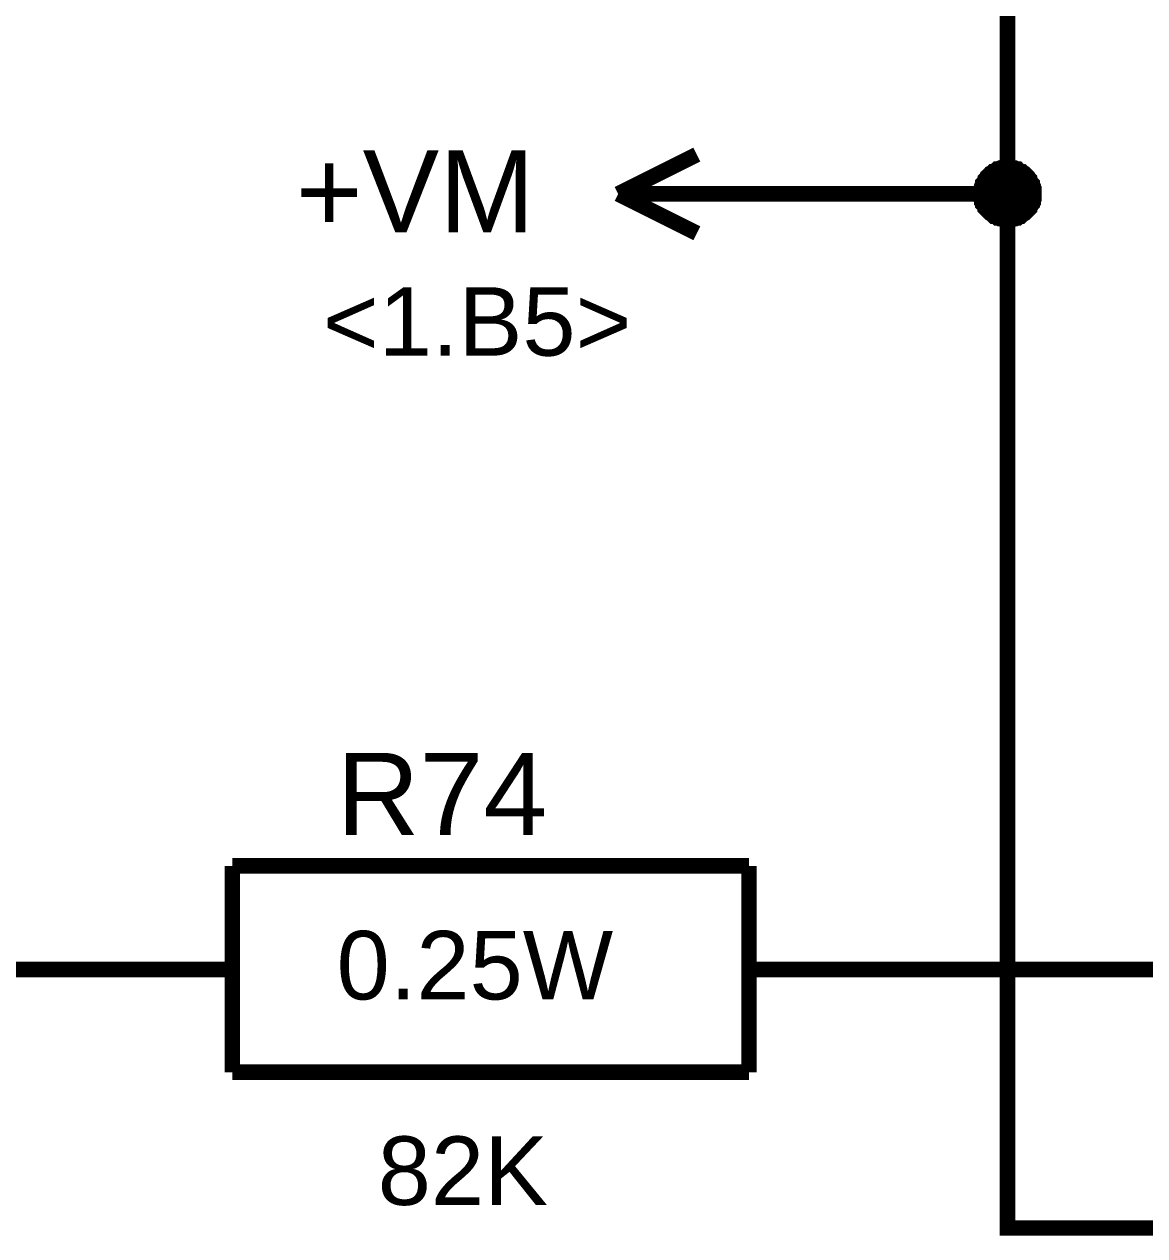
# Model space of a CAD drawing. Header units: millimetres. Extents: x -2024 to 917, y -725 to 13.
# Drawn here: x 760.41 to 782.09, y -381.45 to -358.01 of the extents above; entities that cross this region are included whole.
import ezdxf

# ---------------------------------------------------------------- set-up
doc = ezdxf.new("R2010")
doc.units = ezdxf.units.MM
doc.layers.add('Sheet', color=255, linetype='Continuous')
doc.styles.get("Standard").update_dxf_attribs({"font": 'arial.ttf'})

msp = doc.modelspace()

# ---------------------------------------------------------------- linework, layer by layer
at = {"layer": 'Sheet'}
for points, const_width in [([(786.928, -381.3), (779.43, -381.3), (779.43, -361.297), (779.43, -353.795), (786.928, -353.795)], 0.3), ([(771.9, -361.297), (773.422, -360.535)], 0.3), ([(778.917, -361.297), (778.917, -361.263), (778.917, -361.247), (778.917, -361.214), (778.934, -361.197), (778.934, -361.164), (778.934, -361.148), (778.95, -361.114), (778.95, -361.098), (778.967, -361.081), (778.983, -361.048), (779, -361.032), (779, -361.015), (779.017, -360.999), (779.033, -360.965), (779.05, -360.949), (779.066, -360.932), (779.083, -360.916), (779.099, -360.899), (779.132, -360.883), (779.149, -360.866), (779.165, -360.866), (779.182, -360.849), (779.215, -360.833), (779.232, -360.816), (779.248, -360.816), (779.281, -360.8), (779.298, -360.8), (779.331, -360.8), (779.348, -360.783), (779.381, -360.783), (779.397, -360.783), (779.43, -360.783)], 0.3), ([(778.917, -361.297), (778.917, -361.263), (778.917, -361.247), (778.917, -361.214), (778.934, -361.197), (778.934, -361.164), (778.934, -361.148), (778.95, -361.114), (778.95, -361.098), (778.967, -361.081), (778.983, -361.048), (779, -361.032), (779, -361.015), (779.017, -360.999), (779.033, -360.965), (779.05, -360.949), (779.066, -360.932), (779.083, -360.916), (779.099, -360.899), (779.132, -360.883), (779.149, -360.866), (779.165, -360.866), (779.182, -360.849), (779.215, -360.833), (779.232, -360.816), (779.248, -360.816), (779.281, -360.8), (779.298, -360.8), (779.331, -360.8), (779.348, -360.783), (779.381, -360.783), (779.397, -360.783), (779.43, -360.783)], 0.3), ([(778.917, -361.297), (778.917, -361.263), (778.917, -361.247), (778.917, -361.214), (778.934, -361.197), (778.934, -361.164), (778.934, -361.148), (778.95, -361.114), (778.95, -361.098), (778.967, -361.081), (778.983, -361.048), (779, -361.032), (779, -361.015), (779.017, -360.999), (779.033, -360.965), (779.05, -360.949), (779.066, -360.932), (779.083, -360.916), (779.099, -360.899), (779.132, -360.883), (779.149, -360.866), (779.165, -360.866), (779.182, -360.849), (779.215, -360.833), (779.232, -360.816), (779.248, -360.816), (779.281, -360.8), (779.298, -360.8), (779.331, -360.8), (779.348, -360.783), (779.381, -360.783), (779.397, -360.783), (779.43, -360.783)], 0.3), ([(778.917, -361.297), (778.917, -361.263), (778.917, -361.247), (778.917, -361.214), (778.934, -361.197), (778.934, -361.164), (778.934, -361.148), (778.95, -361.114), (778.95, -361.098), (778.967, -361.081), (778.983, -361.048), (779, -361.032), (779, -361.015), (779.017, -360.999), (779.033, -360.965), (779.05, -360.949), (779.066, -360.932), (779.083, -360.916), (779.099, -360.899), (779.132, -360.883), (779.149, -360.866), (779.165, -360.866), (779.182, -360.849), (779.215, -360.833), (779.232, -360.816), (779.248, -360.816), (779.281, -360.8), (779.298, -360.8), (779.331, -360.8), (779.348, -360.783), (779.381, -360.783), (779.397, -360.783), (779.43, -360.783)], 0.3), ([(779.43, -360.783), (779.43, -360.783)], 0.3), ([(779.43, -360.783), (779.463, -360.783), (779.48, -360.783), (779.513, -360.783), (779.53, -360.8), (779.563, -360.8), (779.579, -360.8), (779.612, -360.816), (779.629, -360.816), (779.645, -360.833), (779.679, -360.849), (779.695, -360.866), (779.712, -360.866), (779.728, -360.883), (779.761, -360.899), (779.778, -360.916), (779.794, -360.932), (779.811, -360.949), (779.828, -360.965), (779.844, -360.999), (779.861, -361.015), (779.861, -361.032), (779.877, -361.048), (779.894, -361.081), (779.91, -361.098), (779.91, -361.114), (779.927, -361.148), (779.927, -361.164), (779.927, -361.197), (779.943, -361.214), (779.943, -361.247), (779.943, -361.263), (779.943, -361.297)], 0.3), ([(779.43, -360.783), (779.43, -360.783)], 0.3), ([(779.43, -360.783), (779.463, -360.783), (779.48, -360.783), (779.513, -360.783), (779.53, -360.8), (779.563, -360.8), (779.579, -360.8), (779.612, -360.816), (779.629, -360.816), (779.645, -360.833), (779.679, -360.849), (779.695, -360.866), (779.712, -360.866), (779.728, -360.883), (779.761, -360.899), (779.778, -360.916), (779.794, -360.932), (779.811, -360.949), (779.828, -360.965), (779.844, -360.999), (779.861, -361.015), (779.861, -361.032), (779.877, -361.048), (779.894, -361.081), (779.91, -361.098), (779.91, -361.114), (779.927, -361.148), (779.927, -361.164), (779.927, -361.197), (779.943, -361.214), (779.943, -361.247), (779.943, -361.263), (779.943, -361.297)], 0.3), ([(779.43, -360.783), (779.43, -360.783)], 0.3), ([(779.43, -360.783), (779.463, -360.783), (779.48, -360.783), (779.513, -360.783), (779.53, -360.8), (779.563, -360.8), (779.579, -360.8), (779.612, -360.816), (779.629, -360.816), (779.645, -360.833), (779.679, -360.849), (779.695, -360.866), (779.712, -360.866), (779.728, -360.883), (779.761, -360.899), (779.778, -360.916), (779.794, -360.932), (779.811, -360.949), (779.828, -360.965), (779.844, -360.999), (779.861, -361.015), (779.861, -361.032), (779.877, -361.048), (779.894, -361.081), (779.91, -361.098), (779.91, -361.114), (779.927, -361.148), (779.927, -361.164), (779.927, -361.197), (779.943, -361.214), (779.943, -361.247), (779.943, -361.263), (779.943, -361.297)], 0.3), ([(779.43, -360.783), (779.43, -360.783)], 0.3), ([(779.43, -360.783), (779.463, -360.783), (779.48, -360.783), (779.513, -360.783), (779.53, -360.8), (779.563, -360.8), (779.579, -360.8), (779.612, -360.816), (779.629, -360.816), (779.645, -360.833), (779.679, -360.849), (779.695, -360.866), (779.712, -360.866), (779.728, -360.883), (779.761, -360.899), (779.778, -360.916), (779.794, -360.932), (779.811, -360.949), (779.828, -360.965), (779.844, -360.999), (779.861, -361.015), (779.861, -361.032), (779.877, -361.048), (779.894, -361.081), (779.91, -361.098), (779.91, -361.114), (779.927, -361.148), (779.927, -361.164), (779.927, -361.197), (779.943, -361.214), (779.943, -361.247), (779.943, -361.263), (779.943, -361.297)], 0.3), ([(778.917, -361.297), (778.917, -361.263), (778.917, -361.247), (778.917, -361.214), (778.934, -361.197), (778.934, -361.164), (778.934, -361.148), (778.95, -361.114), (778.95, -361.098), (778.967, -361.081), (778.983, -361.048), (779, -361.032), (779, -361.015), (779.017, -360.999), (779.033, -360.965), (779.05, -360.949), (779.066, -360.932), (779.083, -360.916), (779.099, -360.899), (779.132, -360.883), (779.149, -360.866), (779.165, -360.866), (779.182, -360.849), (779.215, -360.833), (779.232, -360.816), (779.248, -360.816), (779.281, -360.8), (779.298, -360.8), (779.331, -360.8), (779.348, -360.783), (779.381, -360.783), (779.397, -360.783), (779.43, -360.783)], 0.0991), ([(778.917, -361.297), (778.917, -361.263), (778.917, -361.247), (778.917, -361.214), (778.934, -361.197), (778.934, -361.164), (778.934, -361.148), (778.95, -361.114), (778.95, -361.098), (778.967, -361.081), (778.983, -361.048), (779, -361.032), (779, -361.015), (779.017, -360.999), (779.033, -360.965), (779.05, -360.949), (779.066, -360.932), (779.083, -360.916), (779.099, -360.899), (779.132, -360.883), (779.149, -360.866), (779.165, -360.866), (779.182, -360.849), (779.215, -360.833), (779.232, -360.816), (779.248, -360.816), (779.281, -360.8), (779.298, -360.8), (779.331, -360.8), (779.348, -360.783), (779.381, -360.783), (779.397, -360.783), (779.43, -360.783)], 0.0991), ([(778.917, -361.297), (778.917, -361.263), (778.917, -361.247), (778.917, -361.214), (778.934, -361.197), (778.934, -361.164), (778.934, -361.148), (778.95, -361.114), (778.95, -361.098), (778.967, -361.081), (778.983, -361.048), (779, -361.032), (779, -361.015), (779.017, -360.999), (779.033, -360.965), (779.05, -360.949), (779.066, -360.932), (779.083, -360.916), (779.099, -360.899), (779.132, -360.883), (779.149, -360.866), (779.165, -360.866), (779.182, -360.849), (779.215, -360.833), (779.232, -360.816), (779.248, -360.816), (779.281, -360.8), (779.298, -360.8), (779.331, -360.8), (779.348, -360.783), (779.381, -360.783), (779.397, -360.783), (779.43, -360.783)], 0.0991), ([(778.917, -361.297), (778.917, -361.263), (778.917, -361.247), (778.917, -361.214), (778.934, -361.197), (778.934, -361.164), (778.934, -361.148), (778.95, -361.114), (778.95, -361.098), (778.967, -361.081), (778.983, -361.048), (779, -361.032), (779, -361.015), (779.017, -360.999), (779.033, -360.965), (779.05, -360.949), (779.066, -360.932), (779.083, -360.916), (779.099, -360.899), (779.132, -360.883), (779.149, -360.866), (779.165, -360.866), (779.182, -360.849), (779.215, -360.833), (779.232, -360.816), (779.248, -360.816), (779.281, -360.8), (779.298, -360.8), (779.331, -360.8), (779.348, -360.783), (779.381, -360.783), (779.397, -360.783), (779.43, -360.783)], 0.0991), ([(779.43, -360.783), (779.43, -360.783)], 0.0991), ([(779.43, -360.783), (779.463, -360.783), (779.48, -360.783), (779.513, -360.783), (779.53, -360.8), (779.563, -360.8), (779.579, -360.8), (779.612, -360.816), (779.629, -360.816), (779.645, -360.833), (779.679, -360.849), (779.695, -360.866), (779.712, -360.866), (779.728, -360.883), (779.761, -360.899), (779.778, -360.916), (779.794, -360.932), (779.811, -360.949), (779.828, -360.965), (779.844, -360.999), (779.861, -361.015), (779.861, -361.032), (779.877, -361.048), (779.894, -361.081), (779.91, -361.098), (779.91, -361.114), (779.927, -361.148), (779.927, -361.164), (779.927, -361.197), (779.943, -361.214), (779.943, -361.247), (779.943, -361.263), (779.943, -361.297)], 0.0991), ([(779.43, -360.783), (779.43, -360.783)], 0.0991), ([(779.43, -360.783), (779.463, -360.783), (779.48, -360.783), (779.513, -360.783), (779.53, -360.8), (779.563, -360.8), (779.579, -360.8), (779.612, -360.816), (779.629, -360.816), (779.645, -360.833), (779.679, -360.849), (779.695, -360.866), (779.712, -360.866), (779.728, -360.883), (779.761, -360.899), (779.778, -360.916), (779.794, -360.932), (779.811, -360.949), (779.828, -360.965), (779.844, -360.999), (779.861, -361.015), (779.861, -361.032), (779.877, -361.048), (779.894, -361.081), (779.91, -361.098), (779.91, -361.114), (779.927, -361.148), (779.927, -361.164), (779.927, -361.197), (779.943, -361.214), (779.943, -361.247), (779.943, -361.263), (779.943, -361.297)], 0.0991), ([(779.43, -360.783), (779.43, -360.783)], 0.0991), ([(779.43, -360.783), (779.463, -360.783), (779.48, -360.783), (779.513, -360.783), (779.53, -360.8), (779.563, -360.8), (779.579, -360.8), (779.612, -360.816), (779.629, -360.816), (779.645, -360.833), (779.679, -360.849), (779.695, -360.866), (779.712, -360.866), (779.728, -360.883), (779.761, -360.899), (779.778, -360.916), (779.794, -360.932), (779.811, -360.949), (779.828, -360.965), (779.844, -360.999), (779.861, -361.015), (779.861, -361.032), (779.877, -361.048), (779.894, -361.081), (779.91, -361.098), (779.91, -361.114), (779.927, -361.148), (779.927, -361.164), (779.927, -361.197), (779.943, -361.214), (779.943, -361.247), (779.943, -361.263), (779.943, -361.297)], 0.0991), ([(779.43, -360.783), (779.43, -360.783)], 0.0991), ([(779.43, -360.783), (779.463, -360.783), (779.48, -360.783), (779.513, -360.783), (779.53, -360.8), (779.563, -360.8), (779.579, -360.8), (779.612, -360.816), (779.629, -360.816), (779.645, -360.833), (779.679, -360.849), (779.695, -360.866), (779.712, -360.866), (779.728, -360.883), (779.761, -360.899), (779.778, -360.916), (779.794, -360.932), (779.811, -360.949), (779.828, -360.965), (779.844, -360.999), (779.861, -361.015), (779.861, -361.032), (779.877, -361.048), (779.894, -361.081), (779.91, -361.098), (779.91, -361.114), (779.927, -361.148), (779.927, -361.164), (779.927, -361.197), (779.943, -361.214), (779.943, -361.247), (779.943, -361.263), (779.943, -361.297)], 0.0991), ([(759.437, -361.297), (759.437, -376.299), (761.936, -376.299)], 0.3), ([(771.9, -361.297), (773.422, -362.058)], 0.3), ([(774.432, -361.297), (771.9, -361.297)], 0.3), ([(774.432, -361.297), (779.43, -361.297)], 0.3), ([(779.43, -361.793), (779.397, -361.793), (779.381, -361.793), (779.348, -361.793), (779.331, -361.777), (779.298, -361.777), (779.281, -361.777), (779.248, -361.76), (779.232, -361.76), (779.215, -361.744), (779.182, -361.727), (779.165, -361.727), (779.149, -361.711), (779.132, -361.694), (779.099, -361.677), (779.083, -361.661), (779.066, -361.644), (779.05, -361.628), (779.033, -361.611), (779.017, -361.595), (779, -361.578), (779, -361.562), (778.983, -361.528), (778.967, -361.512), (778.95, -361.495), (778.95, -361.462), (778.934, -361.446), (778.934, -361.429), (778.934, -361.396), (778.917, -361.379), (778.917, -361.346), (778.917, -361.33), (778.917, -361.297)], 0.3), ([(778.917, -361.297), (778.917, -361.297)], 0.3), ([(779.43, -361.793), (779.397, -361.793), (779.381, -361.793), (779.348, -361.793), (779.331, -361.777), (779.298, -361.777), (779.281, -361.777), (779.248, -361.76), (779.232, -361.76), (779.215, -361.744), (779.182, -361.727), (779.165, -361.727), (779.149, -361.711), (779.132, -361.694), (779.099, -361.677), (779.083, -361.661), (779.066, -361.644), (779.05, -361.628), (779.033, -361.611), (779.017, -361.595), (779, -361.578), (779, -361.562), (778.983, -361.528), (778.967, -361.512), (778.95, -361.495), (778.95, -361.462), (778.934, -361.446), (778.934, -361.429), (778.934, -361.396), (778.917, -361.379), (778.917, -361.346), (778.917, -361.33), (778.917, -361.297)], 0.3), ([(778.917, -361.297), (778.917, -361.297)], 0.3), ([(779.43, -361.793), (779.397, -361.793), (779.381, -361.793), (779.348, -361.793), (779.331, -361.777), (779.298, -361.777), (779.281, -361.777), (779.248, -361.76), (779.232, -361.76), (779.215, -361.744), (779.182, -361.727), (779.165, -361.727), (779.149, -361.711), (779.132, -361.694), (779.099, -361.677), (779.083, -361.661), (779.066, -361.644), (779.05, -361.628), (779.033, -361.611), (779.017, -361.595), (779, -361.578), (779, -361.562), (778.983, -361.528), (778.967, -361.512), (778.95, -361.495), (778.95, -361.462), (778.934, -361.446), (778.934, -361.429), (778.934, -361.396), (778.917, -361.379), (778.917, -361.346), (778.917, -361.33), (778.917, -361.297)], 0.3), ([(778.917, -361.297), (778.917, -361.297)], 0.3), ([(779.43, -361.793), (779.397, -361.793), (779.381, -361.793), (779.348, -361.793), (779.331, -361.777), (779.298, -361.777), (779.281, -361.777), (779.248, -361.76), (779.232, -361.76), (779.215, -361.744), (779.182, -361.727), (779.165, -361.727), (779.149, -361.711), (779.132, -361.694), (779.099, -361.677), (779.083, -361.661), (779.066, -361.644), (779.05, -361.628), (779.033, -361.611), (779.017, -361.595), (779, -361.578), (779, -361.562), (778.983, -361.528), (778.967, -361.512), (778.95, -361.495), (778.95, -361.462), (778.934, -361.446), (778.934, -361.429), (778.934, -361.396), (778.917, -361.379), (778.917, -361.346), (778.917, -361.33), (778.917, -361.297)], 0.3), ([(778.917, -361.297), (778.917, -361.297)], 0.3), ([(779.43, -361.793), (779.397, -361.793), (779.381, -361.793), (779.348, -361.793), (779.331, -361.777), (779.298, -361.777), (779.281, -361.777), (779.248, -361.76), (779.232, -361.76), (779.215, -361.744), (779.182, -361.727), (779.165, -361.727), (779.149, -361.711), (779.132, -361.694), (779.099, -361.677), (779.083, -361.661), (779.066, -361.644), (779.05, -361.628), (779.033, -361.611), (779.017, -361.595), (779, -361.578), (779, -361.562), (778.983, -361.528), (778.967, -361.512), (778.95, -361.495), (778.95, -361.462), (778.934, -361.446), (778.934, -361.429), (778.934, -361.396), (778.917, -361.379), (778.917, -361.346), (778.917, -361.33), (778.917, -361.297)], 0.0991), ([(778.917, -361.297), (778.917, -361.297)], 0.0991), ([(779.43, -361.793), (779.397, -361.793), (779.381, -361.793), (779.348, -361.793), (779.331, -361.777), (779.298, -361.777), (779.281, -361.777), (779.248, -361.76), (779.232, -361.76), (779.215, -361.744), (779.182, -361.727), (779.165, -361.727), (779.149, -361.711), (779.132, -361.694), (779.099, -361.677), (779.083, -361.661), (779.066, -361.644), (779.05, -361.628), (779.033, -361.611), (779.017, -361.595), (779, -361.578), (779, -361.562), (778.983, -361.528), (778.967, -361.512), (778.95, -361.495), (778.95, -361.462), (778.934, -361.446), (778.934, -361.429), (778.934, -361.396), (778.917, -361.379), (778.917, -361.346), (778.917, -361.33), (778.917, -361.297)], 0.0991), ([(778.917, -361.297), (778.917, -361.297)], 0.0991), ([(779.43, -361.793), (779.397, -361.793), (779.381, -361.793), (779.348, -361.793), (779.331, -361.777), (779.298, -361.777), (779.281, -361.777), (779.248, -361.76), (779.232, -361.76), (779.215, -361.744), (779.182, -361.727), (779.165, -361.727), (779.149, -361.711), (779.132, -361.694), (779.099, -361.677), (779.083, -361.661), (779.066, -361.644), (779.05, -361.628), (779.033, -361.611), (779.017, -361.595), (779, -361.578), (779, -361.562), (778.983, -361.528), (778.967, -361.512), (778.95, -361.495), (778.95, -361.462), (778.934, -361.446), (778.934, -361.429), (778.934, -361.396), (778.917, -361.379), (778.917, -361.346), (778.917, -361.33), (778.917, -361.297)], 0.0991), ([(778.917, -361.297), (778.917, -361.297)], 0.0991), ([(779.43, -361.793), (779.397, -361.793), (779.381, -361.793), (779.348, -361.793), (779.331, -361.777), (779.298, -361.777), (779.281, -361.777), (779.248, -361.76), (779.232, -361.76), (779.215, -361.744), (779.182, -361.727), (779.165, -361.727), (779.149, -361.711), (779.132, -361.694), (779.099, -361.677), (779.083, -361.661), (779.066, -361.644), (779.05, -361.628), (779.033, -361.611), (779.017, -361.595), (779, -361.578), (779, -361.562), (778.983, -361.528), (778.967, -361.512), (778.95, -361.495), (778.95, -361.462), (778.934, -361.446), (778.934, -361.429), (778.934, -361.396), (778.917, -361.379), (778.917, -361.346), (778.917, -361.33), (778.917, -361.297)], 0.0991), ([(778.917, -361.297), (778.917, -361.297)], 0.0991), ([(779.943, -361.297), (779.943, -361.33), (779.943, -361.346), (779.943, -361.379), (779.927, -361.396), (779.927, -361.429), (779.927, -361.446), (779.91, -361.462), (779.91, -361.495), (779.894, -361.512), (779.877, -361.528), (779.861, -361.562), (779.861, -361.578), (779.844, -361.595), (779.828, -361.611), (779.811, -361.628), (779.794, -361.644), (779.778, -361.661), (779.761, -361.677), (779.728, -361.694), (779.712, -361.711), (779.695, -361.727), (779.679, -361.727), (779.645, -361.744), (779.629, -361.76), (779.612, -361.76), (779.579, -361.777), (779.563, -361.777), (779.53, -361.777), (779.513, -361.793), (779.48, -361.793), (779.463, -361.793), (779.43, -361.793)], 0.3), ([(779.943, -361.297), (779.943, -361.33), (779.943, -361.346), (779.943, -361.379), (779.927, -361.396), (779.927, -361.429), (779.927, -361.446), (779.91, -361.462), (779.91, -361.495), (779.894, -361.512), (779.877, -361.528), (779.861, -361.562), (779.861, -361.578), (779.844, -361.595), (779.828, -361.611), (779.811, -361.628), (779.794, -361.644), (779.778, -361.661), (779.761, -361.677), (779.728, -361.694), (779.712, -361.711), (779.695, -361.727), (779.679, -361.727), (779.645, -361.744), (779.629, -361.76), (779.612, -361.76), (779.579, -361.777), (779.563, -361.777), (779.53, -361.777), (779.513, -361.793), (779.48, -361.793), (779.463, -361.793), (779.43, -361.793)], 0.3), ([(779.943, -361.297), (779.943, -361.33), (779.943, -361.346), (779.943, -361.379), (779.927, -361.396), (779.927, -361.429), (779.927, -361.446), (779.91, -361.462), (779.91, -361.495), (779.894, -361.512), (779.877, -361.528), (779.861, -361.562), (779.861, -361.578), (779.844, -361.595), (779.828, -361.611), (779.811, -361.628), (779.794, -361.644), (779.778, -361.661), (779.761, -361.677), (779.728, -361.694), (779.712, -361.711), (779.695, -361.727), (779.679, -361.727), (779.645, -361.744), (779.629, -361.76), (779.612, -361.76), (779.579, -361.777), (779.563, -361.777), (779.53, -361.777), (779.513, -361.793), (779.48, -361.793), (779.463, -361.793), (779.43, -361.793)], 0.3), ([(779.943, -361.297), (779.943, -361.33), (779.943, -361.346), (779.943, -361.379), (779.927, -361.396), (779.927, -361.429), (779.927, -361.446), (779.91, -361.462), (779.91, -361.495), (779.894, -361.512), (779.877, -361.528), (779.861, -361.562), (779.861, -361.578), (779.844, -361.595), (779.828, -361.611), (779.811, -361.628), (779.794, -361.644), (779.778, -361.661), (779.761, -361.677), (779.728, -361.694), (779.712, -361.711), (779.695, -361.727), (779.679, -361.727), (779.645, -361.744), (779.629, -361.76), (779.612, -361.76), (779.579, -361.777), (779.563, -361.777), (779.53, -361.777), (779.513, -361.793), (779.48, -361.793), (779.463, -361.793), (779.43, -361.793)], 0.3), ([(779.943, -361.297), (779.943, -361.33), (779.943, -361.346), (779.943, -361.379), (779.927, -361.396), (779.927, -361.429), (779.927, -361.446), (779.91, -361.462), (779.91, -361.495), (779.894, -361.512), (779.877, -361.528), (779.861, -361.562), (779.861, -361.578), (779.844, -361.595), (779.828, -361.611), (779.811, -361.628), (779.794, -361.644), (779.778, -361.661), (779.761, -361.677), (779.728, -361.694), (779.712, -361.711), (779.695, -361.727), (779.679, -361.727), (779.645, -361.744), (779.629, -361.76), (779.612, -361.76), (779.579, -361.777), (779.563, -361.777), (779.53, -361.777), (779.513, -361.793), (779.48, -361.793), (779.463, -361.793), (779.43, -361.793)], 0.0991), ([(779.943, -361.297), (779.943, -361.33), (779.943, -361.346), (779.943, -361.379), (779.927, -361.396), (779.927, -361.429), (779.927, -361.446), (779.91, -361.462), (779.91, -361.495), (779.894, -361.512), (779.877, -361.528), (779.861, -361.562), (779.861, -361.578), (779.844, -361.595), (779.828, -361.611), (779.811, -361.628), (779.794, -361.644), (779.778, -361.661), (779.761, -361.677), (779.728, -361.694), (779.712, -361.711), (779.695, -361.727), (779.679, -361.727), (779.645, -361.744), (779.629, -361.76), (779.612, -361.76), (779.579, -361.777), (779.563, -361.777), (779.53, -361.777), (779.513, -361.793), (779.48, -361.793), (779.463, -361.793), (779.43, -361.793)], 0.0991), ([(779.943, -361.297), (779.943, -361.33), (779.943, -361.346), (779.943, -361.379), (779.927, -361.396), (779.927, -361.429), (779.927, -361.446), (779.91, -361.462), (779.91, -361.495), (779.894, -361.512), (779.877, -361.528), (779.861, -361.562), (779.861, -361.578), (779.844, -361.595), (779.828, -361.611), (779.811, -361.628), (779.794, -361.644), (779.778, -361.661), (779.761, -361.677), (779.728, -361.694), (779.712, -361.711), (779.695, -361.727), (779.679, -361.727), (779.645, -361.744), (779.629, -361.76), (779.612, -361.76), (779.579, -361.777), (779.563, -361.777), (779.53, -361.777), (779.513, -361.793), (779.48, -361.793), (779.463, -361.793), (779.43, -361.793)], 0.0991), ([(779.943, -361.297), (779.943, -361.33), (779.943, -361.346), (779.943, -361.379), (779.927, -361.396), (779.927, -361.429), (779.927, -361.446), (779.91, -361.462), (779.91, -361.495), (779.894, -361.512), (779.877, -361.528), (779.861, -361.562), (779.861, -361.578), (779.844, -361.595), (779.828, -361.611), (779.811, -361.628), (779.794, -361.644), (779.778, -361.661), (779.761, -361.677), (779.728, -361.694), (779.712, -361.711), (779.695, -361.727), (779.679, -361.727), (779.645, -361.744), (779.629, -361.76), (779.612, -361.76), (779.579, -361.777), (779.563, -361.777), (779.53, -361.777), (779.513, -361.793), (779.48, -361.793), (779.463, -361.793), (779.43, -361.793)], 0.0991), ([(779.943, -361.297), (779.943, -361.297), (779.943, -361.297), (779.943, -361.297), (779.943, -361.297), (779.943, -361.297), (779.943, -361.297), (779.943, -361.297), (779.943, -361.297), (779.943, -361.297), (779.943, -361.297), (779.943, -361.297), (779.943, -361.297), (779.943, -361.297), (779.943, -361.297), (779.943, -361.297), (779.943, -361.297), (779.943, -361.297), (779.943, -361.297), (779.943, -361.297), (779.943, -361.297), (779.943, -361.297), (779.943, -361.297), (779.943, -361.297), (779.943, -361.297), (779.943, -361.297), (779.943, -361.297), (779.943, -361.297), (779.943, -361.297), (779.943, -361.297), (779.943, -361.297), (779.943, -361.297), (779.943, -361.297)], 0.3), ([(779.943, -361.297), (779.943, -361.297)], 0.3), ([(779.943, -361.297), (779.943, -361.297), (779.943, -361.297), (779.943, -361.297), (779.943, -361.297), (779.943, -361.297), (779.943, -361.297), (779.943, -361.297), (779.943, -361.297), (779.943, -361.297), (779.943, -361.297), (779.943, -361.297), (779.943, -361.297), (779.943, -361.297), (779.943, -361.297), (779.943, -361.297), (779.943, -361.297), (779.943, -361.297), (779.943, -361.297), (779.943, -361.297), (779.943, -361.297), (779.943, -361.297), (779.943, -361.297), (779.943, -361.297), (779.943, -361.297), (779.943, -361.297), (779.943, -361.297), (779.943, -361.297), (779.943, -361.297), (779.943, -361.297), (779.943, -361.297), (779.943, -361.297), (779.943, -361.297)], 0.3), ([(779.943, -361.297), (779.943, -361.297)], 0.3), ([(779.943, -361.297), (779.943, -361.297), (779.943, -361.297), (779.943, -361.297), (779.943, -361.297), (779.943, -361.297), (779.943, -361.297), (779.943, -361.297), (779.943, -361.297), (779.943, -361.297), (779.943, -361.297), (779.943, -361.297), (779.943, -361.297), (779.943, -361.297), (779.943, -361.297), (779.943, -361.297), (779.943, -361.297), (779.943, -361.297), (779.943, -361.297), (779.943, -361.297), (779.943, -361.297), (779.943, -361.297), (779.943, -361.297), (779.943, -361.297), (779.943, -361.297), (779.943, -361.297), (779.943, -361.297), (779.943, -361.297), (779.943, -361.297), (779.943, -361.297), (779.943, -361.297), (779.943, -361.297), (779.943, -361.297)], 0.3), ([(779.943, -361.297), (779.943, -361.297)], 0.3), ([(779.943, -361.297), (779.943, -361.297), (779.943, -361.297), (779.943, -361.297), (779.943, -361.297), (779.943, -361.297), (779.943, -361.297), (779.943, -361.297), (779.943, -361.297), (779.943, -361.297), (779.943, -361.297), (779.943, -361.297), (779.943, -361.297), (779.943, -361.297), (779.943, -361.297), (779.943, -361.297), (779.943, -361.297), (779.943, -361.297), (779.943, -361.297), (779.943, -361.297), (779.943, -361.297), (779.943, -361.297), (779.943, -361.297), (779.943, -361.297), (779.943, -361.297), (779.943, -361.297), (779.943, -361.297), (779.943, -361.297), (779.943, -361.297), (779.943, -361.297), (779.943, -361.297), (779.943, -361.297), (779.943, -361.297)], 0.3), ([(779.943, -361.297), (779.943, -361.297)], 0.3), ([(779.943, -361.297), (779.943, -361.297), (779.943, -361.297), (779.943, -361.297), (779.943, -361.297), (779.943, -361.297), (779.943, -361.297), (779.943, -361.297), (779.943, -361.297), (779.943, -361.297), (779.943, -361.297), (779.943, -361.297), (779.943, -361.297), (779.943, -361.297), (779.943, -361.297), (779.943, -361.297), (779.943, -361.297), (779.943, -361.297), (779.943, -361.297), (779.943, -361.297), (779.943, -361.297), (779.943, -361.297), (779.943, -361.297), (779.943, -361.297), (779.943, -361.297), (779.943, -361.297), (779.943, -361.297), (779.943, -361.297), (779.943, -361.297), (779.943, -361.297), (779.943, -361.297), (779.943, -361.297), (779.943, -361.297)], 0.0991), ([(779.943, -361.297), (779.943, -361.297)], 0.0991), ([(779.943, -361.297), (779.943, -361.297), (779.943, -361.297), (779.943, -361.297), (779.943, -361.297), (779.943, -361.297), (779.943, -361.297), (779.943, -361.297), (779.943, -361.297), (779.943, -361.297), (779.943, -361.297), (779.943, -361.297), (779.943, -361.297), (779.943, -361.297), (779.943, -361.297), (779.943, -361.297), (779.943, -361.297), (779.943, -361.297), (779.943, -361.297), (779.943, -361.297), (779.943, -361.297), (779.943, -361.297), (779.943, -361.297), (779.943, -361.297), (779.943, -361.297), (779.943, -361.297), (779.943, -361.297), (779.943, -361.297), (779.943, -361.297), (779.943, -361.297), (779.943, -361.297), (779.943, -361.297), (779.943, -361.297)], 0.0991), ([(779.943, -361.297), (779.943, -361.297)], 0.0991), ([(779.943, -361.297), (779.943, -361.297), (779.943, -361.297), (779.943, -361.297), (779.943, -361.297), (779.943, -361.297), (779.943, -361.297), (779.943, -361.297), (779.943, -361.297), (779.943, -361.297), (779.943, -361.297), (779.943, -361.297), (779.943, -361.297), (779.943, -361.297), (779.943, -361.297), (779.943, -361.297), (779.943, -361.297), (779.943, -361.297), (779.943, -361.297), (779.943, -361.297), (779.943, -361.297), (779.943, -361.297), (779.943, -361.297), (779.943, -361.297), (779.943, -361.297), (779.943, -361.297), (779.943, -361.297), (779.943, -361.297), (779.943, -361.297), (779.943, -361.297), (779.943, -361.297), (779.943, -361.297), (779.943, -361.297)], 0.0991), ([(779.943, -361.297), (779.943, -361.297)], 0.0991), ([(779.943, -361.297), (779.943, -361.297), (779.943, -361.297), (779.943, -361.297), (779.943, -361.297), (779.943, -361.297), (779.943, -361.297), (779.943, -361.297), (779.943, -361.297), (779.943, -361.297), (779.943, -361.297), (779.943, -361.297), (779.943, -361.297), (779.943, -361.297), (779.943, -361.297), (779.943, -361.297), (779.943, -361.297), (779.943, -361.297), (779.943, -361.297), (779.943, -361.297), (779.943, -361.297), (779.943, -361.297), (779.943, -361.297), (779.943, -361.297), (779.943, -361.297), (779.943, -361.297), (779.943, -361.297), (779.943, -361.297), (779.943, -361.297), (779.943, -361.297), (779.943, -361.297), (779.943, -361.297), (779.943, -361.297)], 0.0991), ([(779.943, -361.297), (779.943, -361.297)], 0.0991), ([(764.435, -374.295), (764.435, -378.286)], 0.3), ([(764.435, -374.295), (774.432, -374.295)], 0.3), ([(774.432, -374.295), (774.432, -378.286)], 0.3), ([(764.435, -376.299), (761.936, -376.299)], 0.3), ([(774.432, -376.299), (776.931, -376.299)], 0.3), ([(786.928, -376.299), (784.429, -376.299), (776.931, -376.299)], 0.3), ([(764.435, -378.286), (774.432, -378.286)], 0.3)]:
    msp.add_lwpolyline(points, dxfattribs=dict(at, const_width=const_width))
at = {"layer": 'Sheet', "const_width": 0.508}
msp.add_lwpolyline([(779.189, -361.286, 1), (779.697, -361.286, 1)], format="xyb", close=True, dxfattribs=at)

# ---------------------------------------------------------------- texts
at = {"layer": 'Sheet'}
for s, height, p in [('+VM', 1.5897, (765.66, -362.042)), ('<1.B5>', 1.3247, (766.189, -364.426)), ('R74', 1.5897, (766.454, -373.699)), ('0.25W', 1.3247, (766.454, -376.878)), ('82K', 1.3247, (767.249, -380.853))]:
    msp.add_text(s, height=height, dxfattribs=at).set_placement(p)

doc.saveas('drawing.dxf')
